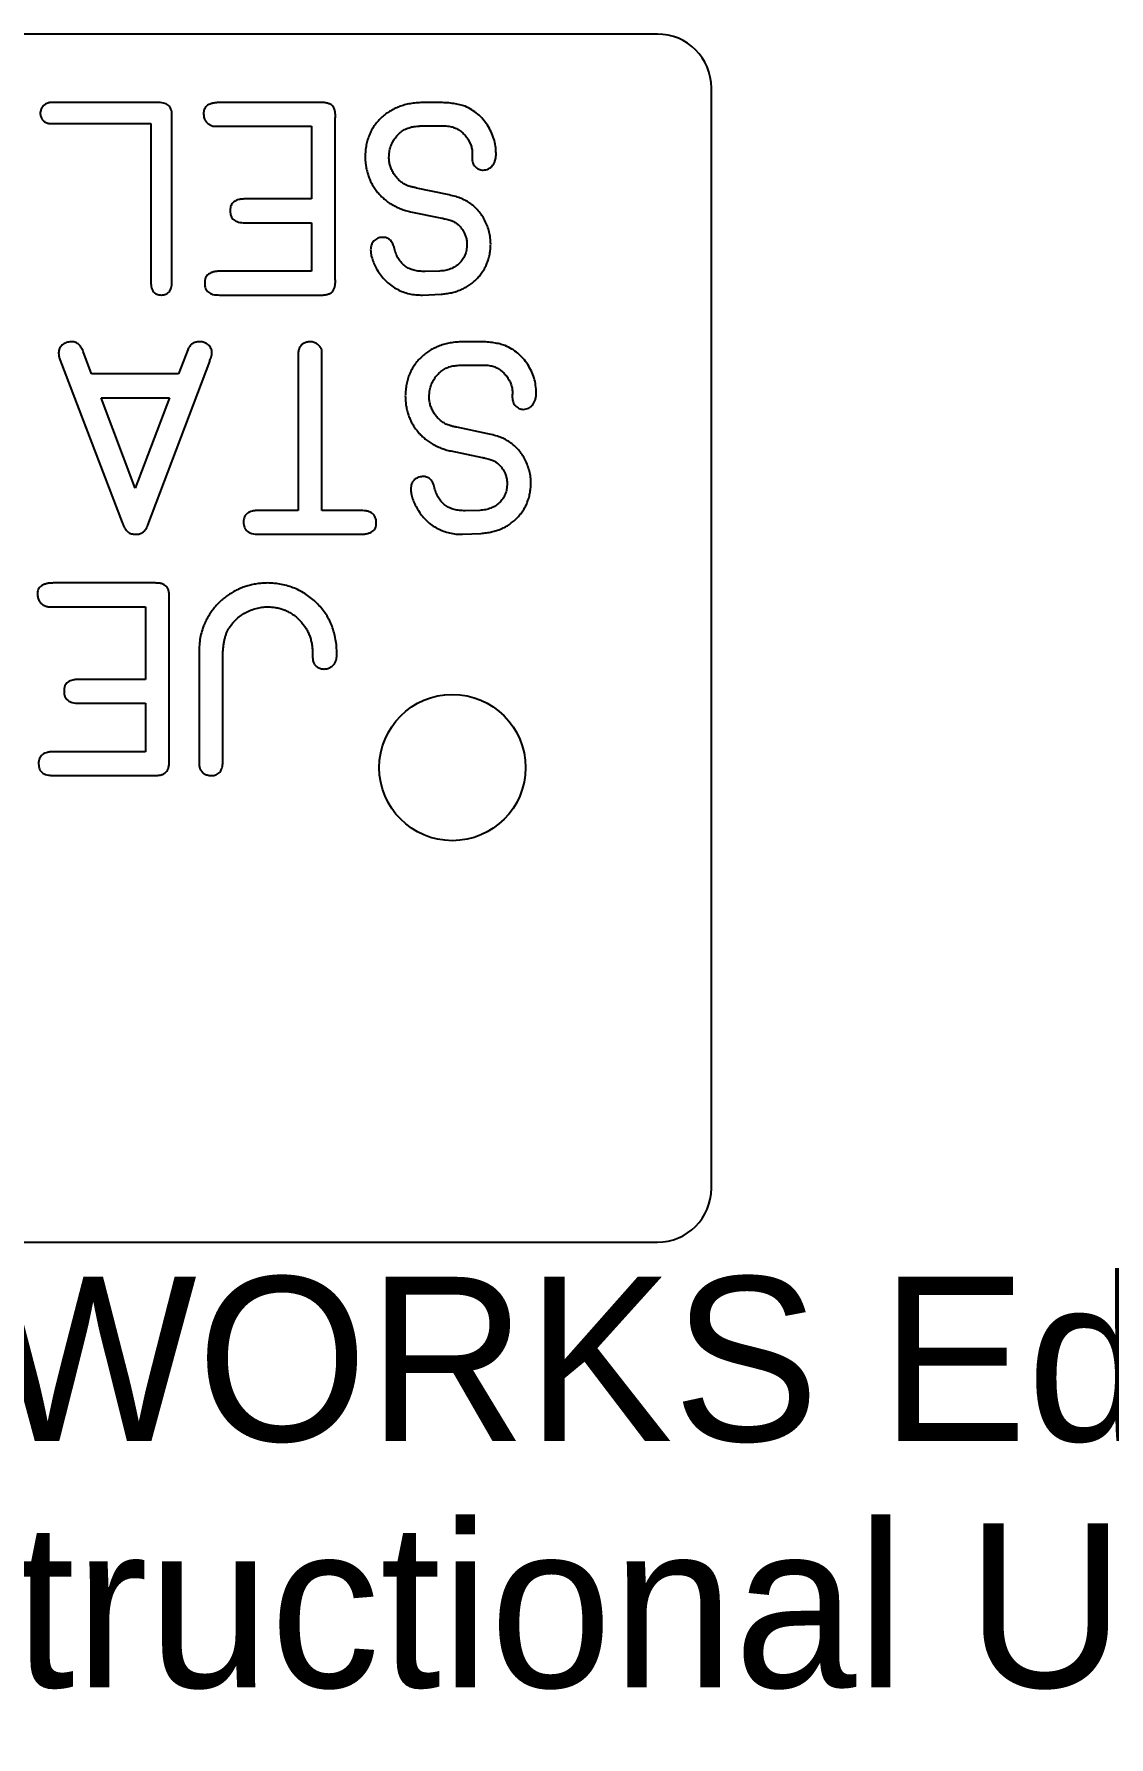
# Model space of a CAD drawing. Header units: inches. Extents: x -1.6 to 2.52, y -1.97 to 0.
# Drawn here: x -0.784 to 0.46, y -1.973 to 0 of the extents above; entities that cross this region are included whole.
import ezdxf

# ---------------------------------------------------------------- set-up
doc = ezdxf.new("R2010")
doc.units = ezdxf.units.IN
doc.header["$MEASUREMENT"] = 0
doc.styles.add('SLDTEXTSTYLE0', font='Arail.ttf')

msp = doc.modelspace()

# ---------------------------------------------------------------- linework, layer by layer
at = {"color": 1, "linetype": 'Continuous', "lineweight": 25}
for p, q in [((-0.0625, 0), (-1.5375, 0)), ((0, -1.3375), (0, -0.0625)), ((-0.6402, -0.0794), (-0.7589, -0.0794)), ((-0.6249, -0.2875), (-0.6249, -0.0959)), ((-0.4532, -0.0794), (-0.5683, -0.0794)), ((-0.4356, -0.2845), (-0.4356, -0.0976)), ((-0.3132, -0.0794), (-0.3349, -0.0794)), ((-0.7613, -0.1038), (-0.6493, -0.1038)), ((-0.6493, -0.1038), (-0.6493, -0.2875)), ((-0.57, -0.1069), (-0.4631, -0.1069)), ((-0.4631, -0.1069), (-0.4631, -0.1911)), ((-0.3335, -0.1063), (-0.3135, -0.1063)), ((-0.2772, -0.1409), (-0.2772, -0.1435)), ((-0.4631, -0.1911), (-0.5388, -0.1911)), ((-0.3055, -0.1861), (-0.3415, -0.1784)), ((-0.3484, -0.2059), (-0.3121, -0.2133)), ((-0.5402, -0.2186), (-0.4631, -0.2186)), ((-0.4631, -0.2186), (-0.4631, -0.2749)), ((-0.4631, -0.2749), (-0.5683, -0.2749)), ((-0.3317, -0.275), (-0.3334, -0.275)), ((-0.315, -0.2747), (-0.3317, -0.275)), ((-0.5697, -0.3024), (-0.4538, -0.3024)), ((-0.3367, -0.3024), (-0.3347, -0.3024)), ((-0.3347, -0.3024), (-0.3131, -0.3014)), ((-0.7179, -0.3938), (-0.7276, -0.3677)), ((-0.6066, -0.3661), (-0.6173, -0.3938)), ((-0.4786, -0.3736), (-0.4786, -0.5521)), ((-0.2666, -0.3566), (-0.2884, -0.3566)), ((-0.7548, -0.377), (-0.6823, -0.566)), ((-0.6173, -0.3938), (-0.7179, -0.3938)), ((-0.6529, -0.5691), (-0.5811, -0.3793)), ((-0.4511, -0.5521), (-0.4511, -0.3753)), ((-0.2869, -0.3836), (-0.2669, -0.3835)), ((-0.6673, -0.5261), (-0.7068, -0.4214)), ((-0.7068, -0.4214), (-0.6277, -0.4214)), ((-0.6277, -0.4214), (-0.6673, -0.5261)), ((-0.2307, -0.4181), (-0.2307, -0.4207)), ((-0.2589, -0.4633), (-0.2949, -0.4556)), ((-0.3018, -0.4831), (-0.2656, -0.4905)), ((-0.4786, -0.5521), (-0.5235, -0.5521)), ((-0.4058, -0.5521), (-0.4511, -0.5521)), ((-0.2852, -0.5523), (-0.2868, -0.5523)), ((-0.2684, -0.552), (-0.2852, -0.5523)), ((-0.5245, -0.5796), (-0.4075, -0.5796)), ((-0.2902, -0.5796), (-0.2882, -0.5796)), ((-0.2882, -0.5796), (-0.2666, -0.5786)), ((-0.6456, -0.6361), (-0.7607, -0.6361)), ((-0.7624, -0.6637), (-0.6555, -0.6637)), ((-0.6555, -0.6637), (-0.6555, -0.7479)), ((-0.628, -0.8413), (-0.628, -0.6544)), ((-0.5934, -0.7196), (-0.5934, -0.8419)), ((-0.5659, -0.8416), (-0.5659, -0.7236)), ((-0.6555, -0.7479), (-0.7312, -0.7479)), ((-0.7326, -0.7754), (-0.6555, -0.7754)), ((-0.6555, -0.7754), (-0.6555, -0.8316)), ((-0.6555, -0.8316), (-0.7607, -0.8316)), ((-0.7621, -0.8592), (-0.6462, -0.8592)), ((-1.5375, -1.4), (-0.0625, -1.4))]:
    msp.add_line(p, q, dxfattribs=at)
msp.add_circle((-0.3, -0.85), 0.0847, dxfattribs=at)
for centre, start, end in [((-0.0625, -0.0625), 0, 90), ((-0.0625, -1.3375), 270, 0)]:
    msp.add_arc(centre, 0.0625, start, end, dxfattribs=at)
for points, knots in [([(-0.7686, -0.0801), (-0.7699, -0.0806), (-0.7722, -0.0816), (-0.7751, -0.0843), (-0.7768, -0.0878), (-0.7772, -0.0904), (-0.7774, -0.0918)], [0, 0, 0, 0, 0.259492, 0.497755, 0.736323, 1, 1, 1, 1]), ([(-0.7774, -0.0918), (-0.7772, -0.0931), (-0.7769, -0.0956), (-0.7751, -0.099), (-0.7724, -0.1018), (-0.7701, -0.1027), (-0.769, -0.1032)], [0, 0, 0, 0, 0.25218, 0.505818, 0.756449, 1, 1, 1, 1]), ([(-0.7589, -0.0794), (-0.7598, -0.0794), (-0.7613, -0.0794), (-0.7634, -0.0794), (-0.765, -0.0794), (-0.7663, -0.0795), (-0.7675, -0.0796), (-0.7683, -0.0799), (-0.7686, -0.0801)], [0, 0, 0, 0, 0.270371, 0.477815, 0.635946, 0.739786, 0.884377, 1, 1, 1, 1]), ([(-0.6249, -0.0959), (-0.6248, -0.0946), (-0.6247, -0.0922), (-0.6253, -0.0887), (-0.6264, -0.0858), (-0.6281, -0.0834), (-0.6303, -0.0815), (-0.6332, -0.0803), (-0.6365, -0.0795), (-0.6389, -0.0794), (-0.6402, -0.0794)], [0, 0, 0, 0, 0.146665, 0.277875, 0.393147, 0.501819, 0.610632, 0.724698, 0.853757, 1, 1, 1, 1]), ([(-0.5683, -0.0794), (-0.57, -0.0794), (-0.573, -0.0794), (-0.5771, -0.08), (-0.5806, -0.081), (-0.5835, -0.0824), (-0.5858, -0.0844), (-0.5873, -0.0869), (-0.5882, -0.0898), (-0.5882, -0.0919), (-0.5882, -0.093)], [0, 0, 0, 0, 0.174573, 0.32497, 0.454688, 0.569092, 0.673273, 0.774858, 0.880749, 1, 1, 1, 1]), ([(-0.5882, -0.093), (-0.588, -0.0945), (-0.5877, -0.0974), (-0.5858, -0.1012), (-0.5829, -0.1042), (-0.5804, -0.1054), (-0.5791, -0.106)], [0, 0, 0, 0, 0.269511, 0.509617, 0.744319, 1, 1, 1, 1]), ([(-0.4356, -0.0976), (-0.4355, -0.096), (-0.4354, -0.0931), (-0.436, -0.0891), (-0.437, -0.0857), (-0.4389, -0.083), (-0.4415, -0.0812), (-0.4447, -0.08), (-0.4487, -0.0793), (-0.4516, -0.0794), (-0.4532, -0.0794)], [0, 0, 0, 0, 0.1575487, 0.2902292, 0.4036408, 0.503585, 0.6031694, 0.7146664, 0.8462704, 1, 1, 1, 1]), ([(-0.3349, -0.0794), (-0.3373, -0.0795), (-0.342, -0.0797), (-0.3489, -0.0806), (-0.3554, -0.0821), (-0.3615, -0.084), (-0.3673, -0.0866), (-0.3728, -0.0895), (-0.3778, -0.093), (-0.3825, -0.097), (-0.3868, -0.1015), (-0.3905, -0.1063), (-0.3937, -0.1114), (-0.3963, -0.1169), (-0.3983, -0.1228), (-0.3998, -0.1289), (-0.4008, -0.1355), (-0.4009, -0.1399), (-0.401, -0.1422)], [0, 0, 0, 0, 0.070604, 0.138188, 0.202954, 0.265751, 0.32744, 0.388022, 0.448108, 0.508751, 0.569227, 0.628138, 0.687204, 0.746062, 0.806456, 0.868555, 0.932914, 1, 1, 1, 1]), ([(-0.2853, -0.0837), (-0.2874, -0.0831), (-0.2917, -0.0818), (-0.2986, -0.0805), (-0.3058, -0.0796), (-0.3107, -0.0795), (-0.3132, -0.0794)], [0, 0, 0, 0, 0.229739, 0.479189, 0.7395157, 1, 1, 1, 1]), ([(-0.2494, -0.1385), (-0.2495, -0.1356), (-0.2498, -0.1298), (-0.2518, -0.1213), (-0.2549, -0.1132), (-0.2592, -0.1056), (-0.2644, -0.0986), (-0.2705, -0.0926), (-0.2775, -0.0875), (-0.2827, -0.085), (-0.2853, -0.0837)], [0, 0, 0, 0, 0.12788, 0.252067, 0.376651, 0.502685, 0.628173, 0.751968, 0.8744, 1, 1, 1, 1]), ([(-0.769, -0.1032), (-0.7685, -0.1033), (-0.7676, -0.1036), (-0.7659, -0.1038), (-0.7638, -0.1038), (-0.7622, -0.1038), (-0.7613, -0.1038)], [0, 0, 0, 0, 0.187597, 0.37633, 0.625845, 1, 1, 1, 1]), ([(-0.5791, -0.106), (-0.5786, -0.1062), (-0.5775, -0.1066), (-0.5756, -0.1069), (-0.5731, -0.1069), (-0.5712, -0.1069), (-0.57, -0.1069)], [0, 0, 0, 0, 0.185122, 0.36714, 0.620416, 1, 1, 1, 1]), ([(-0.3735, -0.1425), (-0.3734, -0.1405), (-0.3731, -0.1364), (-0.3717, -0.1306), (-0.3693, -0.1252), (-0.3662, -0.1201), (-0.3623, -0.1157), (-0.3579, -0.1121), (-0.3529, -0.1093), (-0.3493, -0.1082), (-0.3475, -0.1077)], [0, 0, 0, 0, 0.131497, 0.258747, 0.384388, 0.511803, 0.637684, 0.75954, 0.878109, 1, 1, 1, 1]), ([(-0.3475, -0.1077), (-0.3465, -0.1075), (-0.3442, -0.1071), (-0.3406, -0.1068), (-0.3369, -0.1064), (-0.3345, -0.1064), (-0.3335, -0.1063)], [0, 0, 0, 0, 0.216083, 0.4930788, 0.7762459, 1, 1, 1, 1]), ([(-0.3135, -0.1063), (-0.3121, -0.1063), (-0.3094, -0.1063), (-0.3058, -0.1066), (-0.3026, -0.107), (-0.3007, -0.1075), (-0.2998, -0.1077)], [0, 0, 0, 0, 0.302265, 0.570256, 0.801146, 1, 1, 1, 1]), ([(-0.2998, -0.1077), (-0.2982, -0.1083), (-0.2951, -0.1094), (-0.2909, -0.1121), (-0.287, -0.1154), (-0.2836, -0.1193), (-0.2807, -0.1236), (-0.2786, -0.1282), (-0.2773, -0.133), (-0.277, -0.1362), (-0.2769, -0.1379)], [0, 0, 0, 0, 0.123908, 0.246826, 0.372594, 0.502558, 0.632404, 0.757126, 0.878614, 1, 1, 1, 1]), ([(-0.2769, -0.1379), (-0.2769, -0.1382), (-0.2769, -0.1392), (-0.2771, -0.1402), (-0.2772, -0.1409)], [0, 0, 0, 0, 0.320649, 1, 1, 1, 1]), ([(-0.401, -0.1422), (-0.401, -0.1442), (-0.4008, -0.1481), (-0.4001, -0.1538), (-0.3989, -0.1593), (-0.3974, -0.1646), (-0.3953, -0.1696), (-0.3929, -0.1745), (-0.39, -0.1791), (-0.3867, -0.1835), (-0.383, -0.1875), (-0.379, -0.1913), (-0.3747, -0.1947), (-0.37, -0.1977), (-0.365, -0.2003), (-0.3598, -0.2026), (-0.3542, -0.2045), (-0.3503, -0.2054), (-0.3484, -0.2059)], [0, 0, 0, 0, 0.065996, 0.130264, 0.19268, 0.253539, 0.314139, 0.374546, 0.435255, 0.496201, 0.557405, 0.618181, 0.679026, 0.740771, 0.803128, 0.866766, 0.932376, 1, 1, 1, 1]), ([(-0.3541, -0.1747), (-0.3555, -0.1739), (-0.3583, -0.1723), (-0.362, -0.1692), (-0.3654, -0.1656), (-0.3682, -0.1616), (-0.3705, -0.1571), (-0.3722, -0.1524), (-0.3732, -0.1475), (-0.3734, -0.1442), (-0.3735, -0.1425)], [0, 0, 0, 0, 0.122601, 0.24406, 0.366809, 0.493107, 0.620218, 0.74594, 0.871662, 1, 1, 1, 1]), ([(-0.2772, -0.1435), (-0.2772, -0.1445), (-0.2771, -0.1464), (-0.2764, -0.1491), (-0.2752, -0.1516), (-0.2736, -0.1537), (-0.2716, -0.1554), (-0.2694, -0.1567), (-0.2669, -0.1575), (-0.2652, -0.1576), (-0.2643, -0.1576)], [0, 0, 0, 0, 0.139958, 0.26675, 0.392807, 0.516004, 0.636808, 0.754931, 0.874251, 1, 1, 1, 1]), ([(-0.2643, -0.1576), (-0.2632, -0.1576), (-0.2611, -0.1574), (-0.2582, -0.1563), (-0.2555, -0.1547), (-0.2534, -0.1524), (-0.2516, -0.1495), (-0.2503, -0.1463), (-0.2495, -0.1425), (-0.2494, -0.1399), (-0.2494, -0.1385)], [0, 0, 0, 0, 0.118909, 0.232606, 0.342759, 0.45914, 0.581235, 0.710433, 0.847594, 1, 1, 1, 1]), ([(-0.3415, -0.1784), (-0.3428, -0.1781), (-0.3453, -0.1777), (-0.3487, -0.1767), (-0.3516, -0.1758), (-0.3533, -0.1751), (-0.3541, -0.1747)], [0, 0, 0, 0, 0.304444, 0.570393, 0.801156, 1, 1, 1, 1]), ([(-0.5388, -0.1911), (-0.5403, -0.1911), (-0.5431, -0.1911), (-0.547, -0.1917), (-0.5503, -0.1927), (-0.553, -0.1941), (-0.5551, -0.1962), (-0.5565, -0.1986), (-0.5573, -0.2015), (-0.5573, -0.2036), (-0.5573, -0.2047)], [0, 0, 0, 0, 0.170074, 0.316341, 0.443121, 0.556197, 0.661047, 0.765272, 0.875406, 1, 1, 1, 1]), ([(-0.2802, -0.1958), (-0.2818, -0.1947), (-0.2852, -0.1924), (-0.2912, -0.1899), (-0.298, -0.1876), (-0.3029, -0.1866), (-0.3055, -0.1861)], [0, 0, 0, 0, 0.215334, 0.452248, 0.712242, 1, 1, 1, 1]), ([(-0.2556, -0.2434), (-0.2557, -0.2411), (-0.2559, -0.2363), (-0.2572, -0.2294), (-0.2593, -0.2226), (-0.2621, -0.2162), (-0.2657, -0.2101), (-0.2699, -0.2047), (-0.2746, -0.1998), (-0.2783, -0.1971), (-0.2802, -0.1958)], [0, 0, 0, 0, 0.1274508, 0.2540327, 0.3799176, 0.5074309, 0.6339409, 0.7569213, 0.8782407, 1, 1, 1, 1]), ([(-0.5573, -0.2047), (-0.5573, -0.2058), (-0.5573, -0.208), (-0.5565, -0.2109), (-0.5552, -0.2134), (-0.5532, -0.2154), (-0.5507, -0.2169), (-0.5477, -0.218), (-0.5441, -0.2186), (-0.5416, -0.2186), (-0.5402, -0.2186)], [0, 0, 0, 0, 0.131943, 0.248643, 0.357121, 0.46377, 0.576078, 0.699869, 0.839541, 1, 1, 1, 1]), ([(-0.3121, -0.2133), (-0.3109, -0.2136), (-0.3087, -0.2141), (-0.3055, -0.2148), (-0.3028, -0.2156), (-0.3012, -0.2161), (-0.3004, -0.2164)], [0, 0, 0, 0, 0.300763, 0.571801, 0.80118, 1, 1, 1, 1]), ([(-0.3004, -0.2164), (-0.2992, -0.217), (-0.2966, -0.2183), (-0.2933, -0.2208), (-0.2903, -0.2238), (-0.2878, -0.2273), (-0.2858, -0.2311), (-0.2843, -0.2352), (-0.2833, -0.2395), (-0.2832, -0.2425), (-0.2831, -0.244)], [0, 0, 0, 0, 0.122761, 0.242376, 0.363774, 0.488756, 0.614663, 0.740663, 0.867354, 1, 1, 1, 1]), ([(-0.381, -0.2356), (-0.382, -0.2357), (-0.3839, -0.2358), (-0.3865, -0.2366), (-0.3889, -0.2379), (-0.391, -0.2396), (-0.3926, -0.2418), (-0.3938, -0.2443), (-0.3945, -0.2471), (-0.3947, -0.2491), (-0.3947, -0.2501)], [0, 0, 0, 0, 0.13088, 0.253124, 0.37161, 0.491676, 0.612369, 0.734709, 0.86264, 1, 1, 1, 1]), ([(-0.3676, -0.2471), (-0.3679, -0.2461), (-0.3685, -0.2443), (-0.3696, -0.2419), (-0.371, -0.2398), (-0.3726, -0.2382), (-0.3744, -0.2369), (-0.3764, -0.236), (-0.3787, -0.2356), (-0.3802, -0.2356), (-0.381, -0.2356)], [0, 0, 0, 0, 0.154021, 0.293256, 0.417897, 0.536847, 0.646879, 0.75929, 0.876961, 1, 1, 1, 1]), ([(-0.3947, -0.2501), (-0.3946, -0.2519), (-0.3943, -0.2557), (-0.3927, -0.2614), (-0.3903, -0.2675), (-0.3881, -0.2714), (-0.387, -0.2734)], [0, 0, 0, 0, 0.212563, 0.459524, 0.724953, 1, 1, 1, 1]), ([(-0.3334, -0.275), (-0.3356, -0.275), (-0.3399, -0.2749), (-0.3459, -0.2735), (-0.3513, -0.2713), (-0.356, -0.2681), (-0.36, -0.2641), (-0.3633, -0.2592), (-0.3659, -0.2535), (-0.367, -0.2493), (-0.3676, -0.2471)], [0, 0, 0, 0, 0.137472, 0.263661, 0.381625, 0.49621, 0.6108, 0.730945, 0.859432, 1, 1, 1, 1]), ([(-0.2831, -0.244), (-0.2832, -0.2462), (-0.2835, -0.2503), (-0.2852, -0.2562), (-0.288, -0.2614), (-0.2919, -0.2659), (-0.2966, -0.2696), (-0.3021, -0.2723), (-0.3083, -0.2742), (-0.3127, -0.2745), (-0.315, -0.2747)], [0, 0, 0, 0, 0.129639, 0.250847, 0.369368, 0.488786, 0.609364, 0.731798, 0.861119, 1, 1, 1, 1]), ([(-0.3131, -0.3014), (-0.3111, -0.3012), (-0.3071, -0.3009), (-0.3012, -0.2998), (-0.2955, -0.2983), (-0.2902, -0.2963), (-0.2852, -0.294), (-0.2805, -0.291), (-0.276, -0.2877), (-0.272, -0.2839), (-0.2682, -0.2798), (-0.265, -0.2754), (-0.2622, -0.2707), (-0.2598, -0.2658), (-0.2581, -0.2605), (-0.2567, -0.2551), (-0.2559, -0.2493), (-0.2557, -0.2454), (-0.2556, -0.2434)], [0, 0, 0, 0, 0.067838, 0.13373, 0.198063, 0.260458, 0.32157, 0.38268, 0.443546, 0.505356, 0.566806, 0.627352, 0.687171, 0.747569, 0.808229, 0.870084, 0.933959, 1, 1, 1, 1]), ([(-0.5683, -0.2749), (-0.5698, -0.2749), (-0.5726, -0.2749), (-0.5764, -0.2755), (-0.5797, -0.2766), (-0.5824, -0.2781), (-0.5845, -0.2801), (-0.5859, -0.2827), (-0.5868, -0.2856), (-0.5868, -0.2877), (-0.5868, -0.2889)], [0, 0, 0, 0, 0.167024, 0.311138, 0.437927, 0.549828, 0.656796, 0.762138, 0.874038, 1, 1, 1, 1]), ([(-0.387, -0.2734), (-0.3856, -0.2756), (-0.3828, -0.28), (-0.3776, -0.2858), (-0.3718, -0.2908), (-0.3655, -0.295), (-0.3587, -0.2983), (-0.3516, -0.3006), (-0.3443, -0.3022), (-0.3393, -0.3023), (-0.3367, -0.3024)], [0, 0, 0, 0, 0.131016, 0.257648, 0.382104, 0.507144, 0.631334, 0.753208, 0.875268, 1, 1, 1, 1]), ([(-0.6493, -0.2875), (-0.6492, -0.2886), (-0.6491, -0.2908), (-0.6486, -0.2939), (-0.6476, -0.2966), (-0.6462, -0.2987), (-0.6445, -0.3004), (-0.6424, -0.3016), (-0.6399, -0.3023), (-0.6381, -0.3024), (-0.6371, -0.3024)], [0, 0, 0, 0, 0.161148, 0.30262, 0.427582, 0.540774, 0.648414, 0.757043, 0.871582, 1, 1, 1, 1]), ([(-0.6371, -0.3024), (-0.6362, -0.3024), (-0.6344, -0.3023), (-0.6319, -0.3016), (-0.6298, -0.3003), (-0.6281, -0.2986), (-0.6267, -0.2965), (-0.6257, -0.2939), (-0.625, -0.2909), (-0.6249, -0.2887), (-0.6249, -0.2875)], [0, 0, 0, 0, 0.126969, 0.242804, 0.351264, 0.461144, 0.575007, 0.698636, 0.839678, 1, 1, 1, 1]), ([(-0.5868, -0.2889), (-0.5868, -0.2899), (-0.5867, -0.292), (-0.586, -0.2948), (-0.5846, -0.2973), (-0.5827, -0.2992), (-0.5802, -0.3007), (-0.5772, -0.3018), (-0.5736, -0.3023), (-0.5711, -0.3024), (-0.5697, -0.3024)], [0, 0, 0, 0, 0.127989, 0.244452, 0.351055, 0.459193, 0.570407, 0.695928, 0.837219, 1, 1, 1, 1]), ([(-0.4538, -0.3024), (-0.4522, -0.3024), (-0.4493, -0.3025), (-0.4452, -0.3019), (-0.4419, -0.3007), (-0.4392, -0.2989), (-0.4373, -0.2963), (-0.4362, -0.293), (-0.4355, -0.289), (-0.4355, -0.2861), (-0.4356, -0.2845)], [0, 0, 0, 0, 0.157132, 0.289677, 0.403843, 0.503503, 0.602805, 0.715477, 0.846707, 1, 1, 1, 1]), ([(-0.7417, -0.3566), (-0.7426, -0.3567), (-0.7445, -0.3568), (-0.7472, -0.3575), (-0.7497, -0.3587), (-0.7518, -0.3602), (-0.7536, -0.3621), (-0.7551, -0.3643), (-0.7559, -0.3668), (-0.756, -0.3685), (-0.7561, -0.3694)], [0, 0, 0, 0, 0.134506, 0.263227, 0.389018, 0.514255, 0.636184, 0.754471, 0.87425, 1, 1, 1, 1]), ([(-0.7561, -0.3694), (-0.7561, -0.37), (-0.756, -0.3712), (-0.7557, -0.3732), (-0.7553, -0.3752), (-0.7549, -0.3764), (-0.7548, -0.377)], [0, 0, 0, 0, 0.2259974, 0.4914178, 0.7662558, 1, 1, 1, 1]), ([(-0.7276, -0.3677), (-0.728, -0.3668), (-0.7287, -0.365), (-0.7301, -0.3627), (-0.7316, -0.3607), (-0.7333, -0.359), (-0.7352, -0.3579), (-0.7372, -0.357), (-0.7394, -0.3566), (-0.7409, -0.3566), (-0.7417, -0.3566)], [0, 0, 0, 0, 0.154501, 0.293785, 0.42262, 0.543192, 0.655844, 0.767094, 0.879663, 1, 1, 1, 1]), ([(-0.5929, -0.3566), (-0.5936, -0.3566), (-0.5951, -0.3566), (-0.5973, -0.3571), (-0.5993, -0.3578), (-0.6012, -0.3588), (-0.6028, -0.3602), (-0.6043, -0.3619), (-0.6056, -0.3638), (-0.6063, -0.3653), (-0.6066, -0.3661)], [0, 0, 0, 0, 0.130149, 0.251816, 0.370089, 0.485344, 0.604667, 0.727505, 0.858245, 1, 1, 1, 1]), ([(-0.5785, -0.3694), (-0.5785, -0.3685), (-0.5787, -0.3667), (-0.5795, -0.3642), (-0.5809, -0.362), (-0.5827, -0.3601), (-0.5849, -0.3586), (-0.5873, -0.3574), (-0.59, -0.3567), (-0.5919, -0.3566), (-0.5929, -0.3566)], [0, 0, 0, 0, 0.130049, 0.249642, 0.369663, 0.489769, 0.614812, 0.737391, 0.865913, 1, 1, 1, 1]), ([(-0.5811, -0.3793), (-0.5809, -0.3786), (-0.5804, -0.3773), (-0.5797, -0.3756), (-0.5793, -0.3742), (-0.5788, -0.3727), (-0.5785, -0.3712), (-0.5785, -0.37), (-0.5785, -0.3694)], [0, 0, 0, 0, 0.215461, 0.395688, 0.538665, 0.647373, 0.830226, 1, 1, 1, 1]), ([(-0.4773, -0.3638), (-0.4775, -0.3643), (-0.478, -0.3655), (-0.4785, -0.3675), (-0.4786, -0.3702), (-0.4786, -0.3724), (-0.4786, -0.3736)], [0, 0, 0, 0, 0.180764, 0.36983, 0.622332, 1, 1, 1, 1]), ([(-0.4648, -0.3566), (-0.4662, -0.3567), (-0.4688, -0.3569), (-0.4724, -0.3583), (-0.4753, -0.3606), (-0.4766, -0.3627), (-0.4773, -0.3638)], [0, 0, 0, 0, 0.271915, 0.5139, 0.751504, 1, 1, 1, 1]), ([(-0.4514, -0.3661), (-0.4516, -0.3655), (-0.4521, -0.3641), (-0.4532, -0.3623), (-0.4545, -0.3607), (-0.4569, -0.3589), (-0.4602, -0.357), (-0.4633, -0.3567), (-0.4648, -0.3566)], [0, 0, 0, 0, 0.120094, 0.238507, 0.357556, 0.48472, 0.738153, 1, 1, 1, 1]), ([(-0.4511, -0.3753), (-0.4511, -0.374), (-0.4511, -0.3721), (-0.4511, -0.3696), (-0.4512, -0.3677), (-0.4513, -0.3667), (-0.4514, -0.3661)], [0, 0, 0, 0, 0.398255, 0.647892, 0.828751, 1, 1, 1, 1]), ([(-0.2884, -0.3566), (-0.2908, -0.3567), (-0.2955, -0.3569), (-0.3023, -0.3578), (-0.3088, -0.3593), (-0.315, -0.3612), (-0.3207, -0.3638), (-0.3262, -0.3667), (-0.3313, -0.3702), (-0.336, -0.3743), (-0.3402, -0.3787), (-0.344, -0.3835), (-0.3471, -0.3886), (-0.3497, -0.3941), (-0.3517, -0.4), (-0.3532, -0.4062), (-0.3542, -0.4127), (-0.3544, -0.4171), (-0.3545, -0.4194)], [0, 0, 0, 0, 0.070604, 0.138188, 0.202954, 0.265751, 0.32744, 0.388022, 0.448108, 0.508751, 0.569227, 0.628138, 0.687204, 0.746062, 0.806456, 0.868555, 0.932914, 1, 1, 1, 1]), ([(-0.2387, -0.361), (-0.2408, -0.3603), (-0.2451, -0.359), (-0.252, -0.3577), (-0.2592, -0.3568), (-0.2642, -0.3567), (-0.2666, -0.3566)], [0, 0, 0, 0, 0.229739, 0.479189, 0.7395157, 1, 1, 1, 1]), ([(-0.2028, -0.4157), (-0.203, -0.4128), (-0.2033, -0.407), (-0.2052, -0.3985), (-0.2084, -0.3904), (-0.2126, -0.3828), (-0.2178, -0.3758), (-0.224, -0.3698), (-0.231, -0.3647), (-0.2361, -0.3622), (-0.2387, -0.361)], [0, 0, 0, 0, 0.1278805, 0.2520666, 0.3766509, 0.5026851, 0.6281734, 0.751968, 0.8744004, 1, 1, 1, 1]), ([(-0.3269, -0.4197), (-0.3268, -0.4177), (-0.3265, -0.4137), (-0.3251, -0.4078), (-0.3227, -0.4024), (-0.3196, -0.3973), (-0.3158, -0.3929), (-0.3113, -0.3893), (-0.3064, -0.3865), (-0.3028, -0.3855), (-0.301, -0.3849)], [0, 0, 0, 0, 0.131497, 0.258747, 0.384388, 0.511803, 0.637684, 0.75954, 0.878109, 1, 1, 1, 1]), ([(-0.301, -0.3849), (-0.3, -0.3847), (-0.2977, -0.3843), (-0.294, -0.384), (-0.2904, -0.3836), (-0.288, -0.3836), (-0.2869, -0.3836)], [0, 0, 0, 0, 0.216083, 0.4930788, 0.7762459, 1, 1, 1, 1]), ([(-0.2669, -0.3835), (-0.2655, -0.3835), (-0.2629, -0.3836), (-0.2592, -0.3838), (-0.256, -0.3842), (-0.2541, -0.3847), (-0.2532, -0.3849)], [0, 0, 0, 0, 0.302265, 0.570256, 0.801146, 1, 1, 1, 1]), ([(-0.2532, -0.3849), (-0.2517, -0.3855), (-0.2486, -0.3866), (-0.2443, -0.3893), (-0.2405, -0.3926), (-0.237, -0.3965), (-0.2342, -0.4008), (-0.2321, -0.4054), (-0.2307, -0.4102), (-0.2305, -0.4134), (-0.2304, -0.4151)], [0, 0, 0, 0, 0.1239083, 0.2468256, 0.372594, 0.5025579, 0.6324042, 0.7571264, 0.8786141, 1, 1, 1, 1]), ([(-0.3545, -0.4194), (-0.3544, -0.4214), (-0.3543, -0.4253), (-0.3536, -0.431), (-0.3524, -0.4365), (-0.3508, -0.4418), (-0.3488, -0.4468), (-0.3464, -0.4517), (-0.3434, -0.4563), (-0.3401, -0.4607), (-0.3365, -0.4648), (-0.3325, -0.4685), (-0.3281, -0.4719), (-0.3235, -0.4749), (-0.3185, -0.4775), (-0.3132, -0.4798), (-0.3077, -0.4817), (-0.3038, -0.4827), (-0.3018, -0.4831)], [0, 0, 0, 0, 0.065996, 0.130264, 0.19268, 0.253539, 0.314139, 0.374546, 0.435255, 0.496201, 0.557405, 0.618181, 0.679026, 0.740771, 0.803128, 0.866766, 0.932376, 1, 1, 1, 1]), ([(-0.3076, -0.4519), (-0.309, -0.4511), (-0.3118, -0.4495), (-0.3155, -0.4464), (-0.3188, -0.4428), (-0.3217, -0.4388), (-0.3239, -0.4343), (-0.3257, -0.4297), (-0.3267, -0.4247), (-0.3269, -0.4214), (-0.3269, -0.4197)], [0, 0, 0, 0, 0.122601, 0.24406, 0.366809, 0.493107, 0.620218, 0.74594, 0.871662, 1, 1, 1, 1]), ([(-0.2304, -0.4151), (-0.2304, -0.4154), (-0.2304, -0.4164), (-0.2306, -0.4174), (-0.2307, -0.4181)], [0, 0, 0, 0, 0.320649, 1, 1, 1, 1]), ([(-0.2307, -0.4207), (-0.2306, -0.4217), (-0.2305, -0.4236), (-0.2298, -0.4263), (-0.2287, -0.4288), (-0.227, -0.4309), (-0.2251, -0.4326), (-0.2229, -0.4339), (-0.2204, -0.4347), (-0.2186, -0.4348), (-0.2177, -0.4349)], [0, 0, 0, 0, 0.139958, 0.26675, 0.392807, 0.516004, 0.636808, 0.754931, 0.874251, 1, 1, 1, 1]), ([(-0.2177, -0.4349), (-0.2167, -0.4348), (-0.2146, -0.4346), (-0.2116, -0.4336), (-0.209, -0.4319), (-0.2068, -0.4296), (-0.2051, -0.4267), (-0.2038, -0.4235), (-0.203, -0.4197), (-0.2029, -0.4171), (-0.2028, -0.4157)], [0, 0, 0, 0, 0.118909, 0.232606, 0.342759, 0.45914, 0.581235, 0.710433, 0.847594, 1, 1, 1, 1]), ([(-0.2949, -0.4556), (-0.2962, -0.4553), (-0.2987, -0.4549), (-0.3021, -0.4539), (-0.3051, -0.453), (-0.3068, -0.4523), (-0.3076, -0.4519)], [0, 0, 0, 0, 0.304444, 0.570393, 0.801156, 1, 1, 1, 1]), ([(-0.2336, -0.473), (-0.2352, -0.4719), (-0.2387, -0.4696), (-0.2447, -0.4671), (-0.2515, -0.4648), (-0.2563, -0.4638), (-0.2589, -0.4633)], [0, 0, 0, 0, 0.215334, 0.452248, 0.712242, 1, 1, 1, 1]), ([(-0.209, -0.5206), (-0.2091, -0.5183), (-0.2093, -0.5136), (-0.2106, -0.5066), (-0.2127, -0.4999), (-0.2156, -0.4934), (-0.2191, -0.4873), (-0.2233, -0.4819), (-0.2281, -0.477), (-0.2318, -0.4743), (-0.2336, -0.473)], [0, 0, 0, 0, 0.127451, 0.254033, 0.379918, 0.507431, 0.633941, 0.756921, 0.878241, 1, 1, 1, 1]), ([(-0.2656, -0.4905), (-0.2644, -0.4908), (-0.2621, -0.4913), (-0.259, -0.492), (-0.2563, -0.4928), (-0.2546, -0.4934), (-0.2539, -0.4936)], [0, 0, 0, 0, 0.300763, 0.571801, 0.80118, 1, 1, 1, 1]), ([(-0.3345, -0.5128), (-0.3354, -0.5129), (-0.3373, -0.513), (-0.34, -0.5138), (-0.3424, -0.5151), (-0.3444, -0.5168), (-0.3461, -0.519), (-0.3473, -0.5215), (-0.348, -0.5243), (-0.3481, -0.5263), (-0.3482, -0.5273)], [0, 0, 0, 0, 0.13088, 0.253124, 0.37161, 0.491676, 0.612369, 0.734709, 0.86264, 1, 1, 1, 1]), ([(-0.321, -0.5243), (-0.3213, -0.5233), (-0.3219, -0.5215), (-0.3231, -0.5191), (-0.3244, -0.517), (-0.326, -0.5154), (-0.3278, -0.5141), (-0.3299, -0.5132), (-0.3321, -0.5128), (-0.3337, -0.5128), (-0.3345, -0.5128)], [0, 0, 0, 0, 0.154021, 0.293256, 0.417897, 0.536847, 0.646879, 0.75929, 0.876961, 1, 1, 1, 1]), ([(-0.2539, -0.4936), (-0.2526, -0.4942), (-0.2501, -0.4955), (-0.2468, -0.498), (-0.2438, -0.501), (-0.2413, -0.5045), (-0.2392, -0.5083), (-0.2377, -0.5124), (-0.2368, -0.5168), (-0.2366, -0.5197), (-0.2366, -0.5213)], [0, 0, 0, 0, 0.122761, 0.242376, 0.363774, 0.488756, 0.614663, 0.740663, 0.867354, 1, 1, 1, 1]), ([(-0.3482, -0.5273), (-0.3481, -0.5291), (-0.3478, -0.5329), (-0.3461, -0.5387), (-0.3438, -0.5447), (-0.3416, -0.5486), (-0.3405, -0.5506)], [0, 0, 0, 0, 0.212563, 0.459524, 0.724953, 1, 1, 1, 1]), ([(-0.2868, -0.5523), (-0.2891, -0.5522), (-0.2933, -0.5521), (-0.2994, -0.5507), (-0.3048, -0.5485), (-0.3095, -0.5453), (-0.3135, -0.5413), (-0.3168, -0.5365), (-0.3194, -0.5307), (-0.3205, -0.5265), (-0.321, -0.5243)], [0, 0, 0, 0, 0.137472, 0.263661, 0.381625, 0.49621, 0.6108, 0.730945, 0.859432, 1, 1, 1, 1]), ([(-0.2366, -0.5213), (-0.2367, -0.5234), (-0.2369, -0.5275), (-0.2387, -0.5334), (-0.2415, -0.5386), (-0.2454, -0.5431), (-0.25, -0.5468), (-0.2556, -0.5495), (-0.2617, -0.5514), (-0.2661, -0.5518), (-0.2684, -0.552)], [0, 0, 0, 0, 0.129639, 0.250847, 0.369368, 0.488786, 0.609364, 0.731798, 0.861119, 1, 1, 1, 1]), ([(-0.2666, -0.5786), (-0.2645, -0.5784), (-0.2605, -0.5781), (-0.2546, -0.577), (-0.249, -0.5755), (-0.2437, -0.5735), (-0.2386, -0.5712), (-0.234, -0.5682), (-0.2295, -0.5649), (-0.2254, -0.5611), (-0.2217, -0.557), (-0.2184, -0.5526), (-0.2156, -0.5479), (-0.2133, -0.543), (-0.2115, -0.5377), (-0.2101, -0.5323), (-0.2093, -0.5265), (-0.2091, -0.5226), (-0.209, -0.5206)], [0, 0, 0, 0, 0.067838, 0.13373, 0.198063, 0.260458, 0.32157, 0.38268, 0.443546, 0.505356, 0.566806, 0.627352, 0.687171, 0.747569, 0.808229, 0.870084, 0.933959, 1, 1, 1, 1]), ([(-0.5235, -0.5521), (-0.525, -0.5521), (-0.5277, -0.5522), (-0.5315, -0.5527), (-0.5348, -0.5538), (-0.5374, -0.5552), (-0.5395, -0.5572), (-0.541, -0.5595), (-0.5418, -0.5623), (-0.5419, -0.5643), (-0.542, -0.5654)], [0, 0, 0, 0, 0.167971, 0.315478, 0.443154, 0.558617, 0.664384, 0.768603, 0.877991, 1, 1, 1, 1]), ([(-0.3881, -0.5664), (-0.3881, -0.5653), (-0.3882, -0.5632), (-0.3892, -0.5602), (-0.3905, -0.5576), (-0.3925, -0.5556), (-0.3951, -0.554), (-0.3982, -0.5529), (-0.4019, -0.5522), (-0.4045, -0.5521), (-0.4058, -0.5521)], [0, 0, 0, 0, 0.129333, 0.24452, 0.353163, 0.460124, 0.575129, 0.700367, 0.841001, 1, 1, 1, 1]), ([(-0.3405, -0.5506), (-0.339, -0.5528), (-0.3362, -0.5572), (-0.3311, -0.563), (-0.3253, -0.568), (-0.3189, -0.5722), (-0.3122, -0.5755), (-0.3051, -0.5778), (-0.2977, -0.5794), (-0.2927, -0.5796), (-0.2902, -0.5796)], [0, 0, 0, 0, 0.131016, 0.257648, 0.382104, 0.507144, 0.631334, 0.753208, 0.875268, 1, 1, 1, 1]), ([(-0.6823, -0.566), (-0.6819, -0.5672), (-0.681, -0.5696), (-0.6793, -0.5726), (-0.6777, -0.5752), (-0.676, -0.577), (-0.674, -0.5783), (-0.6718, -0.5791), (-0.6693, -0.5796), (-0.6675, -0.5796), (-0.6666, -0.5796)], [0, 0, 0, 0, 0.179185, 0.331868, 0.459637, 0.566722, 0.664922, 0.767516, 0.878358, 1, 1, 1, 1]), ([(-0.6666, -0.5796), (-0.6658, -0.5797), (-0.6644, -0.5797), (-0.6622, -0.5793), (-0.6603, -0.5785), (-0.6584, -0.5774), (-0.6568, -0.5759), (-0.6553, -0.5739), (-0.654, -0.5716), (-0.6533, -0.5699), (-0.6529, -0.5691)], [0, 0, 0, 0, 0.1216, 0.234761, 0.346222, 0.458938, 0.577979, 0.706875, 0.847112, 1, 1, 1, 1]), ([(-0.542, -0.5654), (-0.5419, -0.5665), (-0.5418, -0.5686), (-0.541, -0.5716), (-0.5395, -0.5741), (-0.5376, -0.5762), (-0.535, -0.5777), (-0.532, -0.5789), (-0.5284, -0.5795), (-0.5259, -0.5796), (-0.5245, -0.5796)], [0, 0, 0, 0, 0.131132, 0.247224, 0.358152, 0.465143, 0.578981, 0.702243, 0.842783, 1, 1, 1, 1]), ([(-0.4075, -0.5796), (-0.406, -0.5796), (-0.4031, -0.5796), (-0.399, -0.579), (-0.3956, -0.578), (-0.3928, -0.5766), (-0.3906, -0.5747), (-0.389, -0.5723), (-0.3882, -0.5695), (-0.3881, -0.5675), (-0.3881, -0.5664)], [0, 0, 0, 0, 0.172501, 0.322512, 0.454558, 0.568503, 0.674738, 0.776467, 0.882209, 1, 1, 1, 1]), ([(-0.7607, -0.6361), (-0.7624, -0.6361), (-0.7654, -0.6362), (-0.7695, -0.6367), (-0.773, -0.6377), (-0.776, -0.6392), (-0.7782, -0.6412), (-0.7797, -0.6436), (-0.7806, -0.6466), (-0.7806, -0.6487), (-0.7806, -0.6498)], [0, 0, 0, 0, 0.174573, 0.32497, 0.454688, 0.569092, 0.673273, 0.774858, 0.880749, 1, 1, 1, 1]), ([(-0.7806, -0.6498), (-0.7804, -0.6513), (-0.7801, -0.6541), (-0.7782, -0.658), (-0.7753, -0.6609), (-0.7728, -0.6621), (-0.7715, -0.6627)], [0, 0, 0, 0, 0.2695111, 0.5096169, 0.7443194, 1, 1, 1, 1]), ([(-0.628, -0.6544), (-0.6279, -0.6528), (-0.6278, -0.6499), (-0.6284, -0.6458), (-0.6294, -0.6424), (-0.6313, -0.6398), (-0.6339, -0.6379), (-0.6372, -0.6367), (-0.6411, -0.6361), (-0.644, -0.6361), (-0.6456, -0.6361)], [0, 0, 0, 0, 0.157549, 0.290229, 0.403641, 0.503585, 0.603169, 0.714666, 0.84627, 1, 1, 1, 1]), ([(-0.5143, -0.6361), (-0.5164, -0.6362), (-0.5205, -0.6363), (-0.5266, -0.637), (-0.5325, -0.6381), (-0.5382, -0.6396), (-0.5437, -0.6416), (-0.5491, -0.6438), (-0.5543, -0.6465), (-0.5593, -0.6497), (-0.564, -0.6532), (-0.5685, -0.6569), (-0.5726, -0.6611), (-0.5764, -0.6655), (-0.5799, -0.6702), (-0.583, -0.6753), (-0.5858, -0.6806), (-0.5874, -0.6844), (-0.5882, -0.6863)], [0, 0, 0, 0, 0.065939, 0.130163, 0.192959, 0.255255, 0.316942, 0.378021, 0.439685, 0.501874, 0.563967, 0.625553, 0.686571, 0.747769, 0.809451, 0.871803, 0.935298, 1, 1, 1, 1]), ([(-0.4339, -0.7159), (-0.434, -0.7131), (-0.4342, -0.7076), (-0.4355, -0.6995), (-0.4374, -0.6918), (-0.44, -0.6845), (-0.4432, -0.6776), (-0.4472, -0.671), (-0.4519, -0.6649), (-0.4571, -0.6591), (-0.4629, -0.6539), (-0.4692, -0.6493), (-0.4758, -0.6454), (-0.4828, -0.6421), (-0.4901, -0.6396), (-0.4979, -0.6377), (-0.506, -0.6365), (-0.5115, -0.6363), (-0.5143, -0.6361)], [0, 0, 0, 0, 0.0666972, 0.1312869, 0.1939962, 0.2552062, 0.3156177, 0.3758624, 0.437116, 0.4992061, 0.5613224, 0.6224247, 0.6831332, 0.743893, 0.8053396, 0.8683291, 0.9329189, 1, 1, 1, 1]), ([(-0.7715, -0.6627), (-0.771, -0.6629), (-0.7699, -0.6633), (-0.768, -0.6636), (-0.7655, -0.6637), (-0.7636, -0.6637), (-0.7624, -0.6637)], [0, 0, 0, 0, 0.185122, 0.36714, 0.620416, 1, 1, 1, 1]), ([(-0.5592, -0.6893), (-0.558, -0.6874), (-0.5555, -0.6836), (-0.551, -0.6786), (-0.5458, -0.6743), (-0.54, -0.6706), (-0.5338, -0.6676), (-0.5273, -0.6654), (-0.5205, -0.664), (-0.5159, -0.6638), (-0.5136, -0.6637)], [0, 0, 0, 0, 0.123902, 0.247139, 0.370054, 0.495925, 0.622229, 0.747759, 0.872633, 1, 1, 1, 1]), ([(-0.5136, -0.6637), (-0.5118, -0.6638), (-0.5084, -0.664), (-0.5032, -0.6647), (-0.4984, -0.666), (-0.4937, -0.6677), (-0.4892, -0.6698), (-0.485, -0.6724), (-0.481, -0.6754), (-0.4772, -0.6788), (-0.4738, -0.6826), (-0.4708, -0.6866), (-0.4682, -0.6909), (-0.466, -0.6954), (-0.4644, -0.7001), (-0.4631, -0.7051), (-0.4623, -0.7103), (-0.4621, -0.7138), (-0.462, -0.7156)], [0, 0, 0, 0, 0.065874, 0.129313, 0.191027, 0.251856, 0.312767, 0.373613, 0.435014, 0.498013, 0.561011, 0.62289, 0.683736, 0.744647, 0.806039, 0.86891, 0.93353, 1, 1, 1, 1]), ([(-0.5882, -0.6863), (-0.5891, -0.6888), (-0.5908, -0.6938), (-0.5925, -0.7018), (-0.5934, -0.7104), (-0.5934, -0.7164), (-0.5934, -0.7196)], [0, 0, 0, 0, 0.236978, 0.470452, 0.717296, 1, 1, 1, 1]), ([(-0.5659, -0.7236), (-0.5659, -0.7218), (-0.5659, -0.7182), (-0.5655, -0.7131), (-0.565, -0.7083), (-0.5643, -0.7038), (-0.5634, -0.6997), (-0.5622, -0.6959), (-0.5609, -0.6924), (-0.5597, -0.6903), (-0.5592, -0.6893)], [0, 0, 0, 0, 0.156205, 0.302014, 0.438735, 0.568033, 0.686242, 0.798256, 0.903013, 1, 1, 1, 1]), ([(-0.462, -0.7156), (-0.462, -0.7165), (-0.462, -0.7181), (-0.462, -0.7203), (-0.4619, -0.7221), (-0.4618, -0.7239), (-0.4615, -0.7259), (-0.4612, -0.7273), (-0.461, -0.7281)], [0, 0, 0, 0, 0.204995, 0.382957, 0.526275, 0.638708, 0.822501, 1, 1, 1, 1]), ([(-0.461, -0.7281), (-0.4605, -0.7291), (-0.4594, -0.7314), (-0.4563, -0.7337), (-0.4527, -0.7354), (-0.45, -0.7357), (-0.4486, -0.7358)], [0, 0, 0, 0, 0.227779, 0.475376, 0.73674, 1, 1, 1, 1]), ([(-0.4486, -0.7358), (-0.4472, -0.7357), (-0.4443, -0.7354), (-0.4404, -0.7335), (-0.437, -0.731), (-0.4358, -0.7285), (-0.4352, -0.7274)], [0, 0, 0, 0, 0.259101, 0.518479, 0.768719, 1, 1, 1, 1]), ([(-0.4352, -0.7274), (-0.435, -0.7267), (-0.4345, -0.7252), (-0.4341, -0.7226), (-0.4339, -0.7194), (-0.4339, -0.7171), (-0.4339, -0.7159)], [0, 0, 0, 0, 0.18325, 0.407316, 0.679037, 1, 1, 1, 1]), ([(-0.7312, -0.7479), (-0.7328, -0.7479), (-0.7355, -0.7479), (-0.7394, -0.7484), (-0.7427, -0.7495), (-0.7454, -0.7509), (-0.7475, -0.7529), (-0.7489, -0.7554), (-0.7497, -0.7583), (-0.7497, -0.7604), (-0.7497, -0.7615)], [0, 0, 0, 0, 0.170074, 0.316341, 0.443121, 0.556197, 0.661047, 0.765272, 0.875406, 1, 1, 1, 1]), ([(-0.7497, -0.7615), (-0.7497, -0.7626), (-0.7497, -0.7647), (-0.7489, -0.7677), (-0.7476, -0.7702), (-0.7456, -0.7722), (-0.7431, -0.7737), (-0.7401, -0.7747), (-0.7365, -0.7754), (-0.734, -0.7754), (-0.7326, -0.7754)], [0, 0, 0, 0, 0.131943, 0.248643, 0.357121, 0.46377, 0.576078, 0.699869, 0.839541, 1, 1, 1, 1]), ([(-0.7607, -0.8316), (-0.7622, -0.8316), (-0.765, -0.8317), (-0.7688, -0.8323), (-0.7721, -0.8333), (-0.7748, -0.8349), (-0.7769, -0.8369), (-0.7783, -0.8394), (-0.7792, -0.8424), (-0.7792, -0.8445), (-0.7792, -0.8456)], [0, 0, 0, 0, 0.167024, 0.311138, 0.437927, 0.549828, 0.656796, 0.762138, 0.874038, 1, 1, 1, 1]), ([(-0.7792, -0.8456), (-0.7792, -0.8467), (-0.7791, -0.8487), (-0.7784, -0.8516), (-0.777, -0.854), (-0.7751, -0.856), (-0.7726, -0.8575), (-0.7696, -0.8585), (-0.766, -0.8591), (-0.7635, -0.8591), (-0.7621, -0.8592)], [0, 0, 0, 0, 0.127989, 0.244452, 0.351055, 0.459193, 0.570407, 0.695928, 0.837219, 1, 1, 1, 1]), ([(-0.6462, -0.8592), (-0.6446, -0.8592), (-0.6417, -0.8592), (-0.6376, -0.8586), (-0.6343, -0.8574), (-0.6316, -0.8556), (-0.6297, -0.853), (-0.6286, -0.8497), (-0.6279, -0.8457), (-0.6279, -0.8428), (-0.628, -0.8413)], [0, 0, 0, 0, 0.1571322, 0.2896765, 0.4038427, 0.5035031, 0.6028047, 0.7154766, 0.8467069, 1, 1, 1, 1]), ([(-0.5934, -0.8419), (-0.5934, -0.8431), (-0.5934, -0.8451), (-0.5932, -0.8478), (-0.593, -0.8498), (-0.5926, -0.8509), (-0.5925, -0.8514)], [0, 0, 0, 0, 0.3770895, 0.6414729, 0.831488, 1, 1, 1, 1]), ([(-0.5797, -0.8592), (-0.5786, -0.8592), (-0.5765, -0.8592), (-0.5736, -0.8585), (-0.5711, -0.8571), (-0.569, -0.8552), (-0.5676, -0.8526), (-0.5665, -0.8494), (-0.5659, -0.8457), (-0.5659, -0.843), (-0.5659, -0.8416)], [0, 0, 0, 0, 0.1275549, 0.2398827, 0.344782, 0.450881, 0.5634433, 0.690335, 0.8349044, 1, 1, 1, 1]), ([(-0.5925, -0.8514), (-0.5918, -0.8525), (-0.5906, -0.8548), (-0.5876, -0.8573), (-0.5839, -0.8588), (-0.5811, -0.8591), (-0.5797, -0.8592)], [0, 0, 0, 0, 0.24835, 0.484588, 0.725675, 1, 1, 1, 1])]:
    msp.add_open_spline(points, degree=3, knots=knots, dxfattribs=at)

# ---------------------------------------------------------------- texts
at = {"color": 7, "linetype": 'Continuous', "char_height": 0.1903, "attachment_point": 1, "style": 'SLDTEXTSTYLE0'}
for s, insert in [('SOLIDWORKS Educational Product.', (-1.6, -1.4401)), ('For Instructional Use Only.', (-1.6, -1.7256))]:
    msp.add_mtext(s, dxfattribs=dict(at, insert=insert))

doc.saveas('drawing.dxf')
